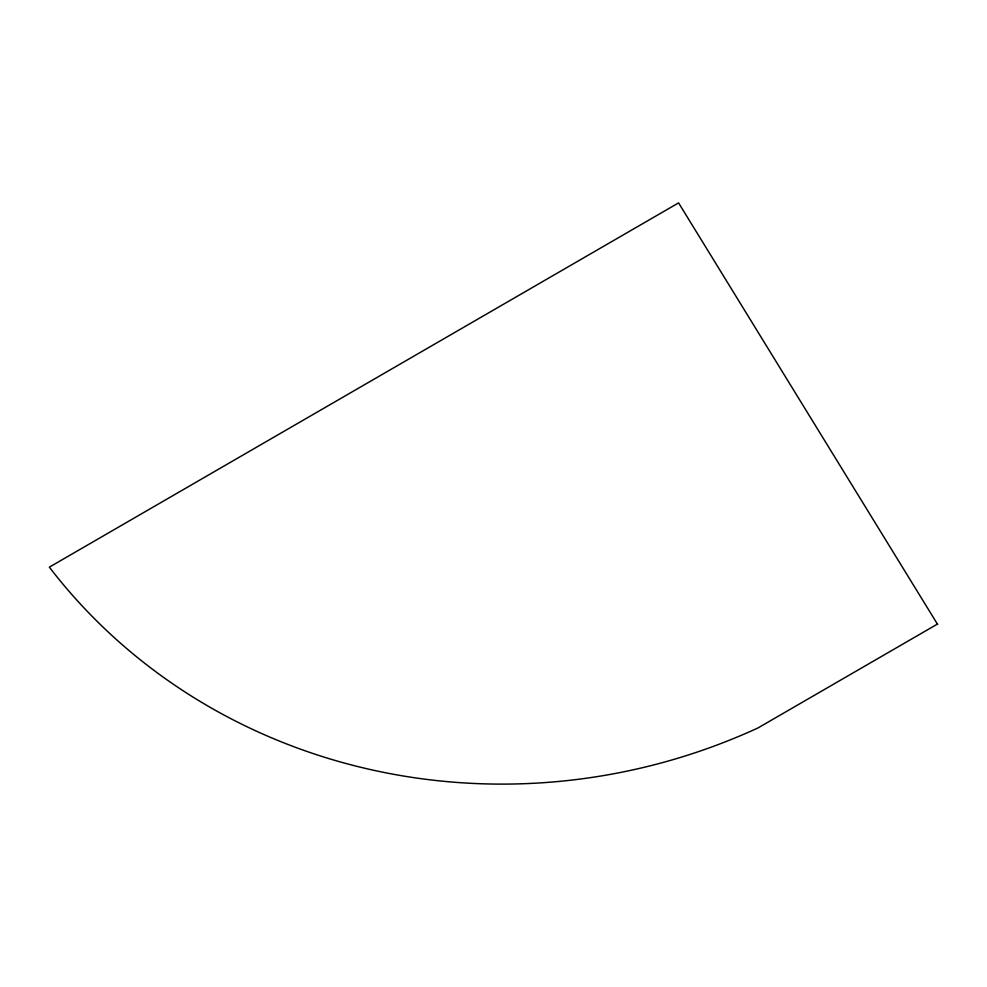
<?xml version="1.0" encoding="UTF-8"?>
<svg xmlns="http://www.w3.org/2000/svg" width="987" height="987" viewBox="0 0 987 987"><rect width="100%" height="100%" fill="white"/><g stroke="black" fill="none" stroke-linecap="round" stroke-linejoin="round"><path stroke-width="1.48" d="M937.551 624.006L758.028 727.925A581.614 549.599 -17 0 1 49.35 567.155L678.587 202.89L937.65 624.475"/></g></svg>
